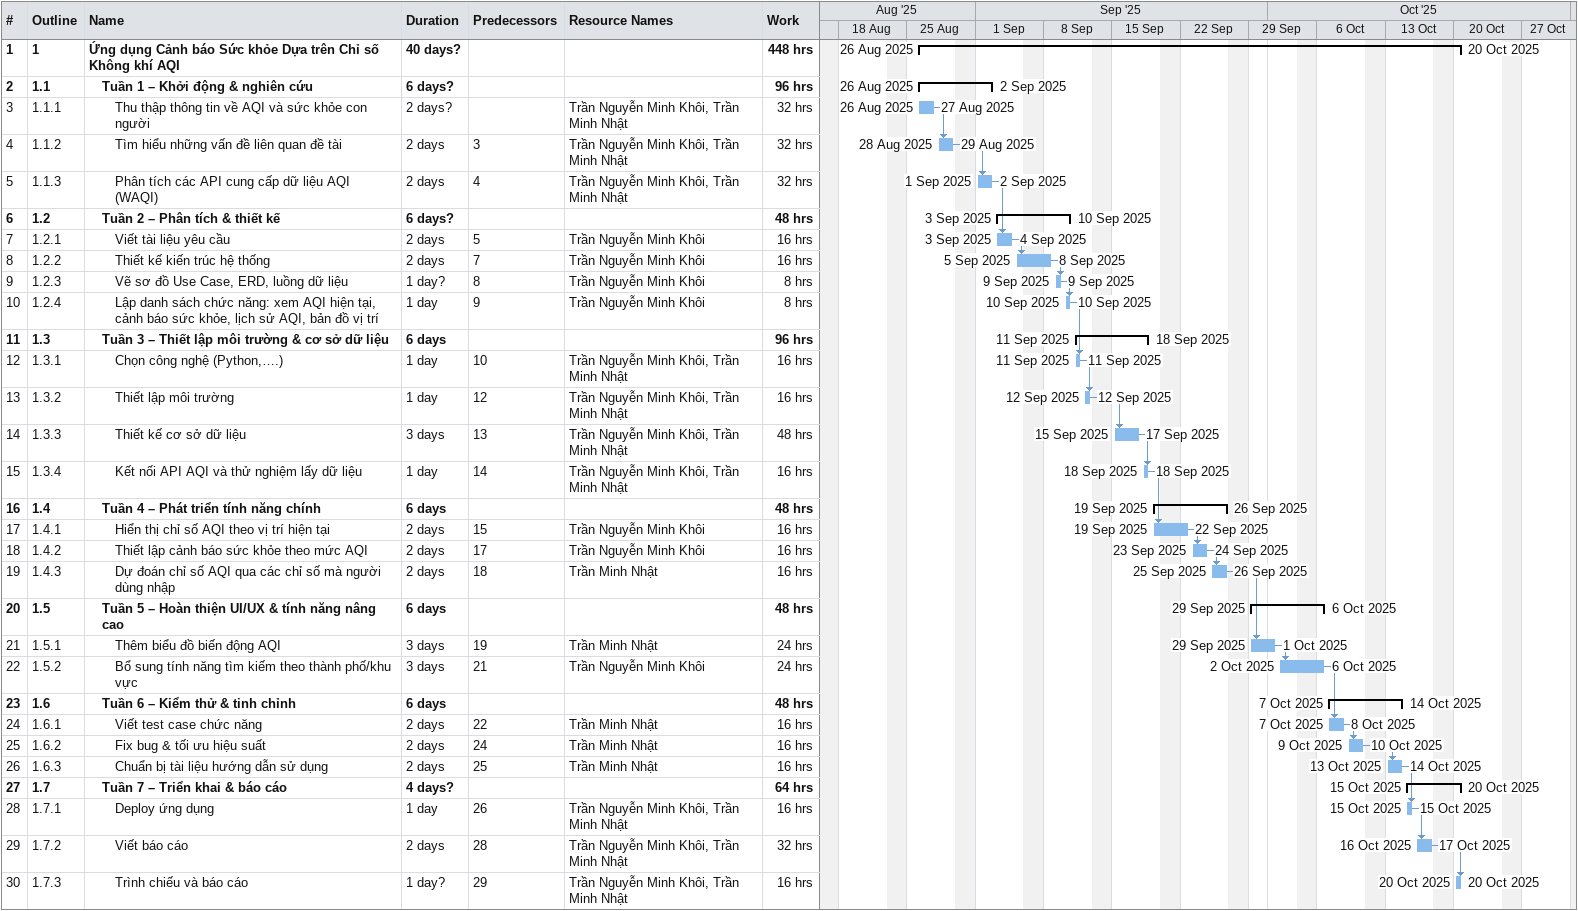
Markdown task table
| ID | WBS | Task | Duration | Start | Finish | Predecessors | Resources | Work (h) |
|---|---|---|---|---|---|---|---|---|
| 1 | 1 | **Ứng dụng Cảnh báo Sức khỏe Dựa trên Chỉ số Không khí AQI** | 40d? | 2025-08-26 | 2025-10-20 |  |  | 448 |
| 2 | 1.1 | **Tuần 1 – Khởi động & nghiên cứu** | 6d? | 2025-08-26 | 2025-09-02 |  |  | 96 |
| 3 | 1.1.1 | Thu thập thông tin về AQI và sức khỏe con người | 2d? | 2025-08-26 | 2025-08-27 |  | Trần Nguyễn Minh Khôi, Trần Minh Nhật | 32 |
| 4 | 1.1.2 | Tìm hiểu những vấn đề liên quan đề tài | 2d | 2025-08-28 | 2025-08-29 | 3 | Trần Nguyễn Minh Khôi, Trần Minh Nhật | 32 |
| 5 | 1.1.3 | Phân tích các API cung cấp dữ liệu AQI (WAQI) | 2d | 2025-09-01 | 2025-09-02 | 4 | Trần Nguyễn Minh Khôi, Trần Minh Nhật | 32 |
| 6 | 1.2 | **Tuần 2 – Phân tích & thiết kế** | 6d? | 2025-09-03 | 2025-09-10 |  |  | 48 |
| 7 | 1.2.1 | Viết tài liệu yêu cầu | 2d | 2025-09-03 | 2025-09-04 | 5 | Trần Nguyễn Minh Khôi | 16 |
| 8 | 1.2.2 | Thiết kế kiến trúc hệ thống | 2d | 2025-09-05 | 2025-09-08 | 7 | Trần Nguyễn Minh Khôi | 16 |
| 9 | 1.2.3 | Vẽ sơ đồ Use Case, ERD, luồng dữ liệu | 1d? | 2025-09-09 | 2025-09-09 | 8 | Trần Nguyễn Minh Khôi | 8 |
| 10 | 1.2.4 | Lập danh sách chức năng: xem AQI hiện tại, cảnh báo sức khỏe, lịch sử AQI, bản đồ vị trí | 1d | 2025-09-10 | 2025-09-10 | 9 | Trần Nguyễn Minh Khôi | 8 |
| 11 | 1.3 | **Tuần 3 – Thiết lập môi trường & cơ sở dữ liệu** | 6d | 2025-09-11 | 2025-09-18 |  |  | 96 |
| 12 | 1.3.1 | Chọn công nghệ (Python,….) | 1d | 2025-09-11 | 2025-09-11 | 10 | Trần Nguyễn Minh Khôi, Trần Minh Nhật | 16 |
| 13 | 1.3.2 | Thiết lập môi trường | 1d | 2025-09-12 | 2025-09-12 | 12 | Trần Nguyễn Minh Khôi, Trần Minh Nhật | 16 |
| 14 | 1.3.3 | Thiết kế cơ sở dữ liệu | 3d | 2025-09-15 | 2025-09-17 | 13 | Trần Nguyễn Minh Khôi, Trần Minh Nhật | 48 |
| 15 | 1.3.4 | Kết nối API AQI và thử nghiệm lấy dữ liệu | 1d | 2025-09-18 | 2025-09-18 | 14 | Trần Nguyễn Minh Khôi, Trần Minh Nhật | 16 |
| 16 | 1.4 | **Tuần 4 – Phát triển tính năng chính** | 6d | 2025-09-19 | 2025-09-26 |  |  | 48 |
| 17 | 1.4.1 | Hiển thị chỉ số AQI theo vị trí hiện tại | 2d | 2025-09-19 | 2025-09-22 | 15 | Trần Nguyễn Minh Khôi | 16 |
| 18 | 1.4.2 | Thiết lập cảnh báo sức khỏe theo mức AQI | 2d | 2025-09-23 | 2025-09-24 | 17 | Trần Nguyễn Minh Khôi | 16 |
| 19 | 1.4.3 | Dự đoán chỉ số AQI qua các chỉ số mà người dùng nhập | 2d | 2025-09-25 | 2025-09-26 | 18 | Trần Minh Nhật | 16 |
| 20 | 1.5 | **Tuần 5 – Hoàn thiện UI/UX & tính năng nâng cao** | 6d | 2025-09-29 | 2025-10-06 |  |  | 48 |
| 21 | 1.5.1 | Thêm biểu đồ biến động AQI | 3d | 2025-09-29 | 2025-10-01 | 19 | Trần Minh Nhật | 24 |
| 22 | 1.5.2 | Bổ sung tính năng tìm kiếm theo thành phố/khu vực | 3d | 2025-10-02 | 2025-10-06 | 21 | Trần Nguyễn Minh Khôi | 24 |
| 23 | 1.6 | **Tuần 6 – Kiểm thử & tinh chỉnh** | 6d | 2025-10-07 | 2025-10-14 |  |  | 48 |
| 24 | 1.6.1 | Viết test case chức năng | 2d | 2025-10-07 | 2025-10-08 | 22 | Trần Minh Nhật | 16 |
| 25 | 1.6.2 | Fix bug & tối ưu hiệu suất | 2d | 2025-10-09 | 2025-10-10 | 24 | Trần Minh Nhật | 16 |
| 26 | 1.6.3 | Chuẩn bị tài liệu hướng dẫn sử dụng | 2d | 2025-10-13 | 2025-10-14 | 25 | Trần Minh Nhật | 16 |
| 27 | 1.7 | **Tuần 7 – Triển khai & báo cáo** | 4d? | 2025-10-15 | 2025-10-20 |  |  | 64 |
| 28 | 1.7.1 | Deploy ứng dụng | 1d | 2025-10-15 | 2025-10-15 | 26 | Trần Nguyễn Minh Khôi, Trần Minh Nhật | 16 |
| 29 | 1.7.2 | Viết báo cáo | 2d | 2025-10-16 | 2025-10-17 | 28 | Trần Nguyễn Minh Khôi, Trần Minh Nhật | 32 |
| 30 | 1.7.3 | Trình chiếu và báo cáo | 1d? | 2025-10-20 | 2025-10-20 | 29 | Trần Nguyễn Minh Khôi, Trần Minh Nhật | 16 |
